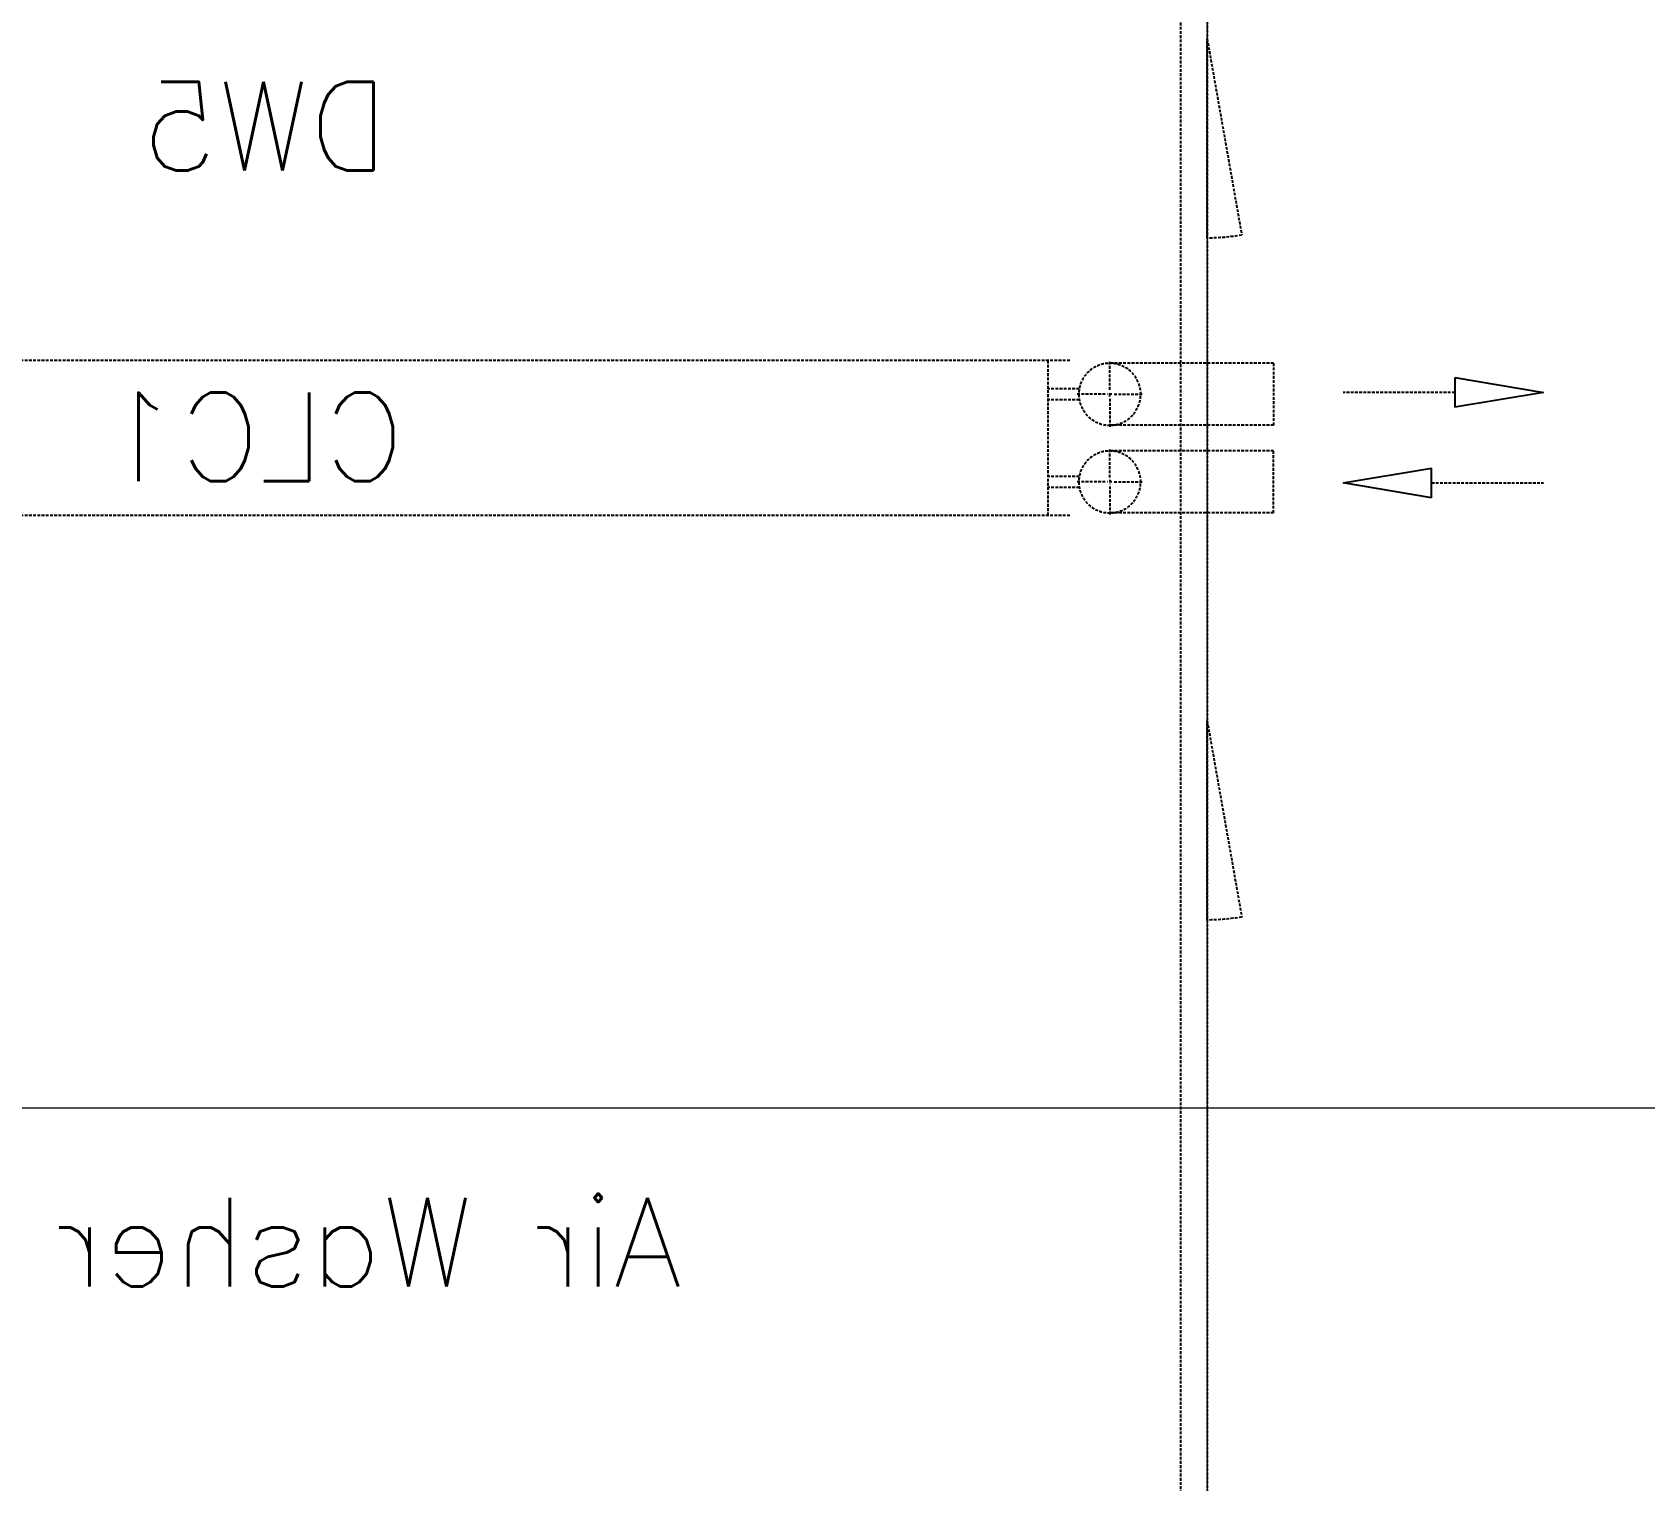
# Model space of a CAD drawing. Extents: x -32000 to 416743, y -254124 to 144214.
# Drawn here: x 3348 to 6988, y 41159 to 44430 of the extents above; entities that cross this region are included whole.
import ezdxf

# ---------------------------------------------------------------- set-up
doc = ezdxf.new("R2010")
doc.units = 0
doc.header["$LTSCALE"] = 10
doc.linetypes.add('XFM1Q40$0$HIDDEN', pattern=[9.525, 6.35, -3.175])
for name, color, linetype in [('XFM1Q40$0$03', 4, 'Continuous'), ('XFM1Q40$0$ACC-450', 2, 'Continuous'), ('XFM1Q40$0$CLC', 140, 'Continuous'), ('XFM1Q40$0$MDF', 221, 'Continuous'), ('XFM1Q40$0$TYPE14X10', 7, 'Continuous'), ('XFM7P40ICA$0$H12PL4$0$L40_19_MEJI', 252, 'Continuous')]:
    doc.layers.add(name, color=color, linetype=linetype)
doc.styles.add('XFM1Q40$0$LSP', font='SIMPLEX.shx', dxfattribs={"bigfont": 'chineset.shx'})

# ---------------------------------------------------------------- blocks, each defined once
blk = doc.blocks.new('XFM1Q40$0$_ClosedBlank')
at = {"layer": 'XFM1Q40$0$MDF', "color": 0, "lineweight": -2}
for p, q in [((-1, 0.167), (0, 0)), ((-1, 0.167), (-1, -0.167)), ((0, 0), (-1, -0.167))]:
    blk.add_line(p, q, dxfattribs=at)
blk = doc.blocks.new('XFM1Q40$0$A$Cac22a11c')
at = {"layer": 'XFM1Q40$0$03', "color": 252, "linetype": 'XFM1Q40$0$HIDDEN', "ltscale": 0.1}
for p, q in [((284950, 184049.9), (285319.9, 184049.9)), ((284950, 184049.9), (284950, 183910.1)), ((285319.9, 183990), (285319.9, 184054.9)), ((285410, 184056), (289110, 184056)), ((285460, 184056), (285460, 183706)), ((285388.7, 183992.3), (285460, 183992.3)), ((285309.9, 183980), (285245, 183980)), ((285314.9, 183980), (285324.9, 183980)), ((285319.9, 183975), (285319.9, 183985)), ((285319.9, 183970), (285319.9, 183905.1)), ((285329.9, 183980), (285394.8, 183980)), ((285388.7, 183967.7), (285460, 183967.7)), ((284950, 183910.1), (285319.9, 183910.1)), ((284950, 183851.9), (285319.9, 183851.9)), ((284950, 183712.1), (284950, 183851.9)), ((285319.9, 183792), (285319.9, 183856.9)), ((285309.9, 183782), (285245, 183782)), ((285314.9, 183782), (285324.9, 183782)), ((285319.9, 183787), (285319.9, 183777)), ((285319.9, 183772), (285319.9, 183707.1)), ((285329.9, 183782), (285394.8, 183782)), ((285388.7, 183794.3), (285460, 183794.3)), ((285388.7, 183769.7), (285460, 183769.7)), ((284950, 183712.1), (285319.9, 183712.1)), ((285410, 183706), (289110, 183706))]:
    blk.add_line(p, q, dxfattribs=at)
for centre in [(285319.9, 183980), (285319.9, 183782)]:
    blk.add_circle(centre, 69.9, dxfattribs=at)
at = {"layer": 'XFM1Q40$0$ACC-450', "color": 252, "linetype": 'XFM1Q40$0$HIDDEN', "ltscale": 0.1}
for p, q in [((285100, 184782.6), (285021.9, 184339.4)), ((285100, 184332.6), (285100, 184782.6)), ((285100, 183242.7), (285021.9, 182799.5)), ((285100, 182792.7), (285100, 183242.7))]:
    blk.add_line(p, q, dxfattribs=at)
for centre in [(285100, 184782.6), (285100, 183242.7)]:
    blk.add_arc(centre, 450, 260, 270, dxfattribs=at)
at = {"layer": 'XFM1Q40$0$CLC', "color": 252, "linetype": 'XFM1Q40$0$HIDDEN', "ltscale": 0.1}
for points in [[(284540.9, 183984.2), (284793.4, 183984.2)], [(284593.4, 183779.7), (284340.9, 183779.7)]]:
    blk.add_lwpolyline(points, dxfattribs=at)
at = {"layer": 'XFM1Q40$0$TYPE14X10', "color": 252, "linetype": 'XFM1Q40$0$HIDDEN', "ltscale": 0.1}
for p, q in [((285100, 187517.6), (285100, 172197.6)), ((285160, 187457.6), (285160, 172257.6))]:
    blk.add_line(p, q, dxfattribs=at)
at = {"layer": 'XFM1Q40$0$CLC', "color": 252, "linetype": 'XFM1Q40$0$HIDDEN', "ltscale": 0.1, "xscale": -200, "yscale": 200, "zscale": 200}
blk.add_blockref('XFM1Q40$0$_ClosedBlank', (284340.9, 183984.2), dxfattribs=at)
at = {"layer": 'XFM1Q40$0$CLC', "color": 252, "linetype": 'XFM1Q40$0$HIDDEN', "ltscale": 0.1, "xscale": -200, "yscale": 200, "zscale": 200, "rotation": 180}
blk.add_blockref('XFM1Q40$0$_ClosedBlank', (284793.4, 183779.7), dxfattribs=at)
at = {"color": 252, "linetype": 'XFM1Q40$0$HIDDEN', "ltscale": 0.1, "style": 'XFM1Q40$0$LSP'}
for s, p in [('DW5', (286947.1, 184485.1)), ('CLC1', (286912.4, 183783.6)), ('Air Washer', (286285.8, 181965.4))]:
    blk.add_text(s, height=200, dxfattribs=at).set_placement(p)
blk = doc.blocks.new('XFM1Q40')
at = {"xscale": -1}
blk.add_blockref('XFM1Q40$0$A$Cac22a11c', (291100, -140367.6), dxfattribs=at)
blk = doc.blocks.new('XFM7P40ICA$0$H12PL4')
at = {"layer": 'XFM7P40ICA$0$H12PL4$0$L40_19_MEJI', "lineweight": 0}
for p, q in [((6000, 49400), (6000, 21180)), ((10610, 42000), (175, 42000))]:
    blk.add_line(p, q, dxfattribs=at)
blk = doc.blocks.new('XFM7P40ICA')
blk.add_blockref('XFM7P40ICA$0$H12PL4', (0, 0))

msp = doc.modelspace()

# ---------------------------------------------------------------- block references
for name in ['XFM7P40ICA', 'XFM1Q40']:
    msp.add_blockref(name, (0, 0))

doc.saveas('drawing.dxf')
